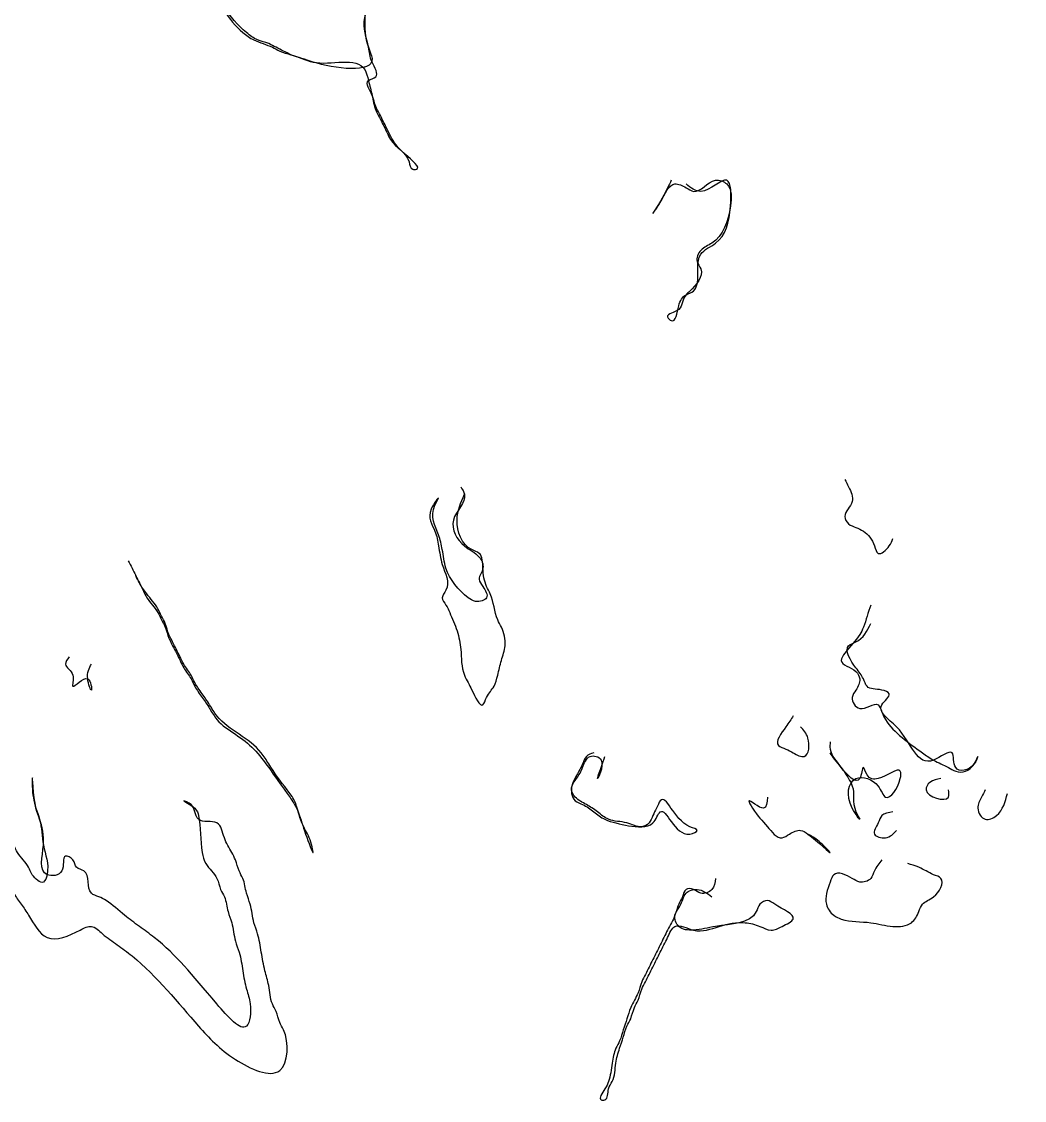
# Model space of a CAD drawing. Header units: metres. Extents: x 0 to 100, y 0 to 141.
# Drawn here: x 80.23 to 87.01, y 5.75 to 13.05 of the extents above; entities that cross this region are included whole.
import ezdxf

# ---------------------------------------------------------------- set-up
doc = ezdxf.new("R2010")
doc.units = ezdxf.units.M

msp = doc.modelspace()

# ---------------------------------------------------------------- linework, layer by layer
for points in [[(81.95, 17.35), (82.125, 17.325), (82.2, 17.3), (82.3, 17.275), (82.35, 17.25), (82.525, 17.15), (82.7, 17), (82.55, 16.675), (82.45, 16.6), (82.325, 16.5), (82.05, 16.25), (82.025, 16.2), (81.975, 16.125), (82, 16.125), (82.025, 16.175), (82.35, 16.525), (82.475, 16.625), (82.55, 16.675), (82.7, 16.8), (83.075, 16.775), (83.175, 16.75), (83.225, 16.675), (83.3, 16.575), (83.325, 16.525), (83.3, 16.4), (83.275, 16.275), (83.25, 16.175), (83.225, 16.075), (83.2, 16), (83.175, 15.925), (83.15, 15.875), (83.075, 15.775), (83.05, 15.725), (83, 15.65), (82.775, 15.45), (82.75, 15.375), (82.725, 15.35), (82.675, 15.325), (82.625, 15.3), (82.55, 15.275), (82.475, 15.15), (82.575, 15.275), (82.625, 15.3), (82.675, 15.325), (82.75, 15.375), (82.85, 15.35), (82.9, 15.325), (82.975, 15.275), (83.075, 15.15), (83.1, 15.1), (83.125, 15.05), (83.15, 15), (83.175, 14.95), (83.15, 14.875), (83.075, 14.825), (83.025, 14.8), (82.9, 14.7), (82.875, 14.65), (82.775, 14.675), (82.725, 14.7), (82.675, 14.725), (82.625, 14.75), (82.55, 14.775), (82.475, 14.8), (82.4, 14.85), (82.325, 14.875), (82.25, 14.85), (82.275, 14.775), (82.3, 14.7), (82.325, 14.625), (82.35, 14.525), (82.325, 14.45), (82.35, 14.375), (82.375, 14.3), (82.4, 14.2), (82.425, 14.1), (82.45, 14.025), (82.45, 13.9), (82.475, 14), (82.425, 14.1), (82.4, 14.2), (82.375, 14.3), (82.35, 14.375), (82.325, 14.45), (82.35, 14.525), (82.325, 14.625), (82.3, 14.7), (82.275, 14.825), (82.375, 14.85), (82.45, 14.8), (82.55, 14.775), (82.6, 14.75), (82.65, 14.725), (82.725, 14.7), (82.775, 14.675), (82.825, 14.525), (82.8, 14.475), (82.775, 14.425), (82.75, 14.375), (82.725, 14.3), (82.7, 14.125), (82.675, 14.025), (82.65, 13.9), (82.625, 13.775), (82.6, 13.675), (82.575, 13.525), (82.55, 13.075), (82.575, 12.875), (82.6, 12.8), (82.2, 12.775), (82.125, 12.8), (82.05, 12.825), (82, 12.85), (81.95, 12.875), (81.9, 12.9), (81.825, 12.925), (81.75, 12.975), (81.6, 13.15), (81.575, 13.2), (81.55, 13.25), (81.525, 13.3), (81.5, 13.4), (81.475, 13.6), (81.45, 13.975), (81.475, 14.1), (81.5, 14.225), (81.525, 14.3), (81.55, 14.375), (81.575, 14.425), (81.6, 14.475), (81.625, 14.525), (81.65, 14.575), (81.7, 14.65), (81.825, 14.725), (81.85, 14.65), (81.8, 14.575), (81.75, 14.5), (81.725, 14.45), (81.675, 14.375), (81.65, 14.275), (81.625, 14.2), (81.6, 14.1), (81.575, 13.9), (81.55, 13.625), (81.575, 13.45), (81.6, 13.375), (81.625, 13.325), (81.65, 13.25), (81.675, 13.2), (81.725, 13.175), (81.65, 13.3), (81.625, 13.35), (81.6, 13.425), (81.575, 13.6), (81.55, 13.875), (81.575, 14.075), (81.6, 14.175), (81.625, 14.25), (81.65, 14.325), (81.675, 14.375), (81.725, 14.45), (81.75, 14.5), (81.8, 14.575), (81.85, 14.65), (81.925, 14.7), (82.025, 14.775), (82.05, 14.825), (82, 14.85), (81.975, 14.925), (81.825, 14.875), (81.775, 14.875), (81.725, 14.85), (81.625, 14.875), (81.575, 14.9), (81.5, 14.925), (81.35, 14.9), (81.075, 14.925), (81.025, 14.95), (80.85, 15.1), (80.825, 15.15), (80.8, 15.225), (80.775, 15.3), (80.65, 15.325), (80.625, 15.25), (80.65, 15.2), (80.675, 14.725), (80.7, 14.475), (80.725, 14.225), (80.75, 13.825), (80.725, 13.65), (80.7, 13.575), (80.6, 13.6), (80.55, 13.625), (80.525, 13.65), (80.45, 13.7), (80.35, 13.775), (80.475, 13.675), (80.575, 13.6), (80.65, 13.575), (80.675, 13.525), (80.725, 13.55), (80.75, 13.675), (80.725, 13.85), (80.7, 14.25), (80.675, 14.5), (80.65, 14.75), (80.675, 15.325), (80.8, 15.275), (80.825, 15.2), (80.85, 15.1), (80.975, 14.95), (81.025, 14.925), (81.1, 14.9), (81.375, 14.925), (81.525, 14.9), (81.575, 14.875), (81.65, 14.85), (81.75, 14.875), (81.825, 14.85), (81.7, 14.675), (81.65, 14.6), (81.625, 14.55), (81.6, 14.5), (81.575, 14.45), (81.55, 14.375), (81.525, 14.3), (81.5, 14.225), (81.475, 14.1), (81.45, 13.975), (81.425, 13.875), (81.25, 13.975), (81.2, 14.05), (81.125, 14.1), (80.925, 14.325), (80.9, 14.375), (80.875, 14.4), (80.825, 14.425), (80.9, 14.375), (80.925, 14.325), (81.25, 13.975), (81.325, 13.875), (81.375, 13.85), (81.45, 13.8), (81.475, 13.6), (81.5, 13.4), (81.525, 13.3), (81.55, 13.25), (81.575, 13.175), (81.6, 13.125), (81.725, 12.975), (81.8, 12.925), (81.925, 12.875), (81.975, 12.85), (82.05, 12.825), (82.125, 12.8), (82.2, 12.775), (82.55, 12.725), (82.575, 12.65), (82.6, 12.55), (82.625, 12.45), (82.65, 12.4), (82.675, 12.35), (82.7, 12.3), (82.725, 12.25), (82.85, 12.1), (82.875, 12.05), (82.9, 12.05), (82.825, 12.15), (82.725, 12.275), (82.7, 12.325), (82.675, 12.375), (82.65, 12.425), (82.625, 12.475), (82.6, 12.55), (82.575, 12.65), (82.625, 12.675), (82.6, 12.775), (82.575, 12.875), (82.55, 13.075), (82.575, 13.225), (82.55, 13.275), (82.575, 13.525), (82.6, 13.675), (82.625, 13.775), (82.65, 13.9), (82.675, 14.025), (82.7, 14.125), (82.725, 14.25), (82.75, 14.35), (82.775, 14.4), (82.825, 14.5), (82.85, 14.575), (82.9, 14.65), (83.025, 14.8), (83.1, 14.85), (83.15, 14.875), (83.2, 14.9), (83.175, 14.975), (83.15, 15.025), (83.125, 15.075), (83.1, 15.125), (83.05, 15.2), (82.975, 15.3), (82.9, 15.35), (82.825, 15.4), (83, 15.625), (83.1, 15.75), (83.15, 15.825), (83.175, 15.9), (83.2, 15.95), (83.225, 16.025), (83.25, 16.1), (83.275, 16.2), (83.3, 16.3), (83.325, 16.35), (83.3, 16.55), (83.275, 16.6), (83.175, 16.725), (83.15, 16.775), (83.05, 16.8), (82.7, 16.825), (82.725, 16.9), (82.7, 16.95), (82.575, 17.15), (82.5, 17.2), (82.45, 17.225), (82.35, 17.25), (82.3, 17.275), (82.2, 17.3), (82.125, 17.325)], [(84.625, 11.975), (84.6, 11.925), (84.575, 11.875), (84.5, 11.75), (84.55, 11.825), (84.65, 11.95), (84.725, 11.925), (84.775, 11.9), (84.925, 11.975), (85, 11.95), (85.025, 11.8), (84.9, 11.55), (84.825, 11.5), (84.8, 11.425), (84.825, 11.375), (84.75, 11.225), (84.725, 11.2), (84.7, 11.15), (84.675, 11.1), (84.6, 11.05), (84.625, 11.025), (84.675, 11.125), (84.725, 11.2), (84.775, 11.225), (84.8, 11.275), (84.825, 11.475), (84.925, 11.55), (85.025, 11.8), (85, 11.975), (84.825, 11.9), (84.725, 11.95)], [(85.8, 9.95), (85.825, 9.9), (85.85, 9.8), (85.8, 9.7), (85.825, 9.65), (85.875, 9.625), (85.925, 9.6), (86, 9.5), (86.025, 9.45), (86.1, 9.5), (86.125, 9.55)], [(83.2, 9.9), (83.225, 9.85), (83.15, 9.675), (83.225, 9.5), (83.325, 9.425), (83.35, 9.35), (83.325, 9.275), (83.35, 9.225), (83.375, 9.15), (83.3, 9.125), (83.25, 9.15), (83.1, 9.35), (83.075, 9.475), (83.05, 9.575), (83.025, 9.775), (83.05, 9.825), (83, 9.75), (83.025, 9.6), (83.05, 9.5), (83.075, 9.375), (83.1, 9.2), (83.075, 9.15), (83.1, 9.1), (83.125, 9.05), (83.175, 8.925), (83.2, 8.8), (83.225, 8.625), (83.25, 8.575), (83.275, 8.525), (83.35, 8.425), (83.375, 8.475), (83.425, 8.55), (83.45, 8.625), (83.475, 8.725), (83.5, 8.825), (83.475, 8.95), (83.45, 9), (83.4, 9.175), (83.375, 9.225), (83.35, 9.35), (83.325, 9.45), (83.275, 9.475), (83.175, 9.675), (83.225, 9.85)], [(80.95, 9.4), (80.975, 9.35), (81, 9.3), (81.025, 9.25), (81.05, 9.2), (81.075, 9.15), (81.15, 9.05), (81.175, 9), (81.2, 8.95), (81.225, 8.875), (81.25, 8.825), (81.3, 8.725), (81.325, 8.675), (81.375, 8.6), (81.4, 8.55), (81.45, 8.475), (81.5, 8.4), (81.55, 8.325), (81.675, 8.225), (81.8, 8.125), (81.9, 8), (82.025, 7.825), (82.075, 7.75), (82.1, 7.7), (82.125, 7.625), (82.15, 7.55), (82.2, 7.425), (82.175, 7.525), (82.15, 7.575), (82.125, 7.625), (82.1, 7.7), (82.075, 7.775), (82.025, 7.85), (81.9, 8.025), (81.85, 8.1), (81.7, 8.225), (81.55, 8.35), (81.5, 8.425), (81.45, 8.5), (81.4, 8.575), (81.375, 8.625), (81.325, 8.7), (81.3, 8.75), (81.275, 8.8), (81.25, 8.85), (81.225, 8.9), (81.2, 8.975), (81.175, 9.025), (81.15, 9.075), (81.075, 9.175), (81.025, 9.25), (81, 9.3)], [(85.975, 9.1), (85.95, 9.025), (85.925, 8.95), (85.9, 8.9), (85.8, 8.775), (85.775, 8.725), (85.875, 8.65), (85.9, 8.6), (85.875, 8.525), (85.85, 8.475), (85.9, 8.4), (86.025, 8.425), (86.05, 8.375), (86.075, 8.325), (86.325, 8.1), (86.4, 8.05), (86.45, 8.025), (86.5, 8), (86.55, 7.975), (86.675, 8.025), (86.7, 8.075), (86.675, 8.025), (86.55, 8), (86.525, 8.1), (86.4, 8.05), (86.15, 8.275), (86.05, 8.425), (86.1, 8.5), (86.05, 8.525), (85.95, 8.55), (85.925, 8.6), (85.875, 8.675), (85.825, 8.825), (85.875, 8.85), (85.975, 8.975)], [(80.55, 8.75), (80.525, 8.7), (80.575, 8.625), (80.575, 8.55), (80.675, 8.6), (80.7, 8.525), (80.675, 8.6), (80.7, 8.7)], [(85.45, 8.35), (85.4, 8.275), (85.35, 8.15), (85.4, 8.125), (85.45, 8.1), (85.525, 8.075), (85.55, 8.2), (85.5, 8.275)], [(85.7, 8.175), (85.7, 8.125), (85.775, 8), (85.825, 7.925), (85.85, 7.875), (85.875, 7.7), (85.9, 7.65), (85.85, 7.725), (85.875, 7.925), (86.025, 7.875), (86.075, 7.8), (86.175, 7.925), (86.175, 7.975), (86.025, 7.925), (85.95, 7.95), (85.925, 8), (85.9, 7.925), (85.775, 8), (85.7, 8.1)], [(78.675, 8.1), (78.7, 7.95), (78.825, 7.85), (78.875, 7.925), (78.975, 7.9), (79.1, 7.875), (79.275, 7.85), (79.25, 7.75), (79.2, 7.675), (79.125, 7.65), (79.1, 7.375), (79.125, 7.2), (79.075, 7.175), (79.175, 6.95), (79.325, 6.9), (79.475, 6.925), (79.55, 6.9), (79.475, 6.75), (79.4, 6.7), (79.35, 6.6), (79.425, 6.625), (79.45, 6.525), (79.475, 6.475), (79.5, 6.375), (79.675, 6.275), (79.7, 6.225), (79.725, 6), (79.775, 5.975), (79.925, 6), (79.95, 6.2), (79.925, 6.25), (79.875, 6.275), (79.85, 6.325), (79.825, 6.375), (79.8, 6.425), (79.675, 6.575), (79.7, 6.7), (79.725, 6.75), (79.675, 7.075), (79.625, 7.1), (79.4, 7.125), (79.425, 7.2), (79.35, 7.325), (79.325, 7.425), (79.35, 7.475), (79.425, 7.5), (79.45, 7.725), (79.475, 7.85), (79.85, 7.675), (79.925, 7.575), (79.975, 7.5), (80, 7.45), (80.05, 7.375), (80.075, 7.3), (80.15, 7.2), (80.175, 7.15), (80.225, 7.075), (80.275, 7), (80.4, 6.85), (80.625, 6.9), (80.7, 6.925), (80.775, 6.875), (80.875, 6.8), (80.975, 6.725), (81.425, 6.25), (81.675, 6.025), (81.975, 5.95), (82, 6.225), (81.975, 6.275), (81.95, 6.35), (81.925, 6.4), (81.9, 6.525), (81.875, 6.625), (81.85, 6.75), (81.825, 6.875), (81.8, 6.95), (81.775, 7.075), (81.75, 7.15), (81.725, 7.25), (81.7, 7.3), (81.675, 7.375), (81.65, 7.425), (81.6, 7.525), (81.55, 7.625), (81.425, 7.65), (81.4, 7.7), (81.375, 7.75), (81.325, 7.775), (81.4, 7.725), (81.425, 7.675), (81.45, 7.425), (81.475, 7.35), (81.55, 7.25), (81.575, 7.175), (81.6, 7.125), (81.625, 7.025), (81.65, 6.95), (81.675, 6.825), (81.7, 6.75), (81.725, 6.625), (81.75, 6.5), (81.775, 6.4), (81.75, 6.25), (81.55, 6.4), (81.125, 6.85), (81.025, 6.925), (80.925, 7), (80.8, 7.1), (80.75, 7.125), (80.7, 7.15), (80.65, 7.3), (80.6, 7.325), (80.575, 7.375), (80.525, 7.4), (80.5, 7.3), (80.4, 7.275), (80.375, 7.475), (80.35, 7.65), (80.325, 7.725), (80.3, 7.925), (80.3, 7.875), (80.325, 7.725), (80.35, 7.65), (80.375, 7.475), (80.4, 7.275), (80.375, 7.225), (80.3, 7.275), (80.275, 7.325), (80.2, 7.425), (80.175, 7.475), (80.125, 7.575), (80.1, 7.625), (80.05, 7.7), (79.975, 7.8), (79.825, 7.975), (79.4, 8), (79.2, 8.025), (79.075, 8.05), (78.95, 8.075)], [(84.1, 8.1), (84.05, 8.075), (84.025, 8.025), (84, 7.975), (83.95, 7.825), (83.975, 7.775), (84.025, 7.75), (84.1, 7.7), (84.175, 7.65), (84.25, 7.625), (84.425, 7.6), (84.5, 7.625), (84.55, 7.7), (84.75, 7.55), (84.8, 7.575), (84.75, 7.6), (84.55, 7.775), (84.525, 7.725), (84.5, 7.675), (84.475, 7.625), (84.425, 7.6), (84.325, 7.625), (84.2, 7.65), (84.125, 7.7), (84.05, 7.75), (83.975, 7.8), (83.95, 7.85), (84, 7.95), (84.025, 8), (84.075, 8.075), (84.15, 8.05), (84.125, 7.925), (84.15, 8), (84.175, 8.075)], [(86.45, 7.925), (86.375, 7.9), (86.35, 7.85), (86.5, 7.8), (86.5, 7.85)], [(86.75, 7.85), (86.725, 7.8), (86.7, 7.725), (86.75, 7.65), (86.825, 7.675), (86.9, 7.825)], [(85.275, 7.8), (85.25, 7.725), (85.15, 7.775), (85.175, 7.725), (85.275, 7.6), (85.375, 7.525), (85.425, 7.55), (85.5, 7.575), (85.55, 7.55), (85.7, 7.425), (85.625, 7.5), (85.55, 7.55)], [(86.125, 7.7), (86.05, 7.675), (86.025, 7.625), (86, 7.55), (86.075, 7.525), (86.15, 7.575)], [(86.05, 7.375), (86, 7.3), (85.975, 7.25), (85.9, 7.225), (85.85, 7.25), (85.725, 7.275), (85.7, 7.225), (85.675, 7.075), (85.725, 7), (85.775, 6.975), (85.975, 6.95), (86.125, 6.925), (86.25, 6.95), (86.3, 7.025), (86.325, 7.075), (86.4, 7.125), (86.45, 7.25), (86.4, 7.275), (86.35, 7.3), (86.3, 7.325), (86.225, 7.35)], [(84.925, 7.25), (84.9, 7.175), (84.825, 7.15), (84.775, 7.175), (84.725, 7.175), (84.7, 7.125), (84.675, 7.075), (84.65, 7), (84.6, 6.9), (84.575, 6.85), (84.55, 6.8), (84.525, 6.75), (84.5, 6.7), (84.475, 6.65), (84.45, 6.6), (84.425, 6.55), (84.4, 6.475), (84.375, 6.425), (84.35, 6.375), (84.325, 6.3), (84.3, 6.225), (84.275, 6.15), (84.25, 6.1), (84.225, 6), (84.2, 5.875), (84.175, 5.825), (84.15, 5.75), (84.175, 5.75), (84.2, 5.825), (84.225, 5.875), (84.25, 6), (84.275, 6.1), (84.3, 6.175), (84.325, 6.25), (84.35, 6.3), (84.375, 6.375), (84.4, 6.425), (84.425, 6.5), (84.45, 6.55), (84.475, 6.6), (84.5, 6.65), (84.525, 6.7), (84.55, 6.75), (84.575, 6.8), (84.6, 6.85), (84.65, 6.925), (84.775, 6.9), (84.95, 6.925), (85.125, 6.95), (85.225, 6.925), (85.3, 6.9), (85.375, 6.925), (85.45, 6.975), (85.325, 7.075), (85.275, 7.1), (85.225, 7.075), (85.2, 7.025), (84.925, 6.925), (84.775, 6.9), (84.675, 6.925), (84.65, 7), (84.675, 7.05), (84.7, 7.1), (84.725, 7.15), (84.8, 7.175), (84.9, 7.125)]]:
    msp.add_spline(points, degree=3)

doc.saveas('drawing.dxf')
